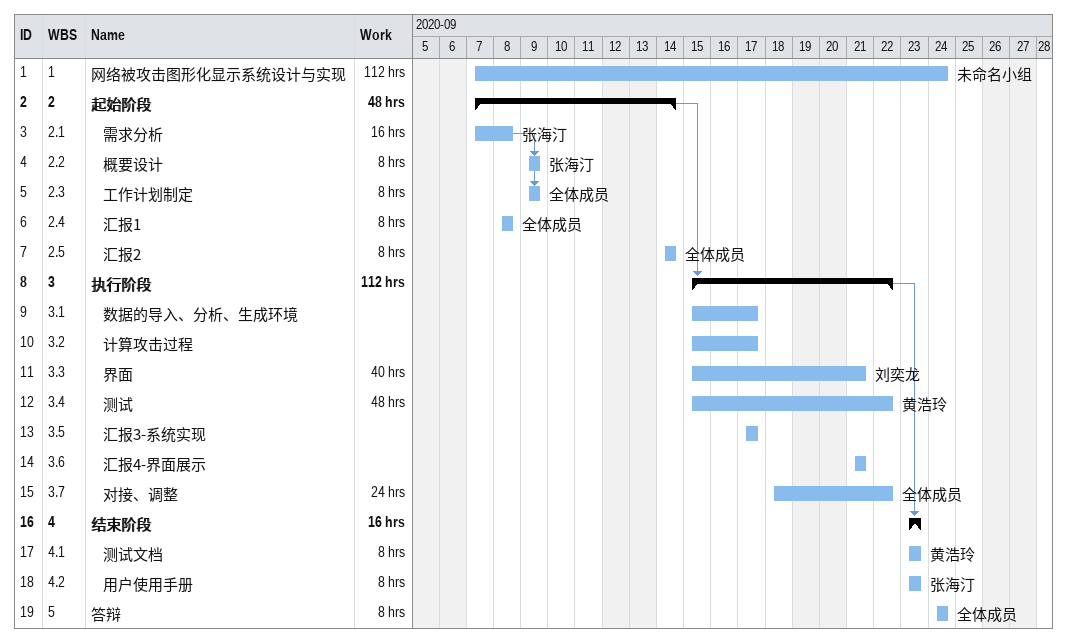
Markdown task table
| ID | WBS | Task | Start | Finish | Predecessors | Resources | Work (h) |
|---|---|---|---|---|---|---|---|
| 1 | 1 | 网络被攻击图形化显示系统设计与实现 | 2020-09-07 | 2020-09-24 |  | 未命名小组 | 112 |
| 2 | 2 | **起始阶段** | 2020-09-07 | 2020-09-14 |  |  | 48 |
| 3 | 2.1 | 需求分析 | 2020-09-07 | 2020-09-08 |  | 张海汀 | 16 |
| 4 | 2.2 | 概要设计 | 2020-09-09 | 2020-09-09 | 3 | 张海汀 | 8 |
| 5 | 2.3 | 工作计划制定 | 2020-09-09 | 2020-09-09 | 3 | 全体成员 | 8 |
| 6 | 2.4 | 汇报1 | 2020-09-08 | 2020-09-08 |  | 全体成员 | 8 |
| 7 | 2.5 | 汇报2 | 2020-09-14 | 2020-09-14 |  | 全体成员 | 8 |
| 8 | 3 | **执行阶段** | 2020-09-15 | 2020-09-22 | 2 |  | 112 |
| 9 | 3.1 | 数据的导入、分析、生成环境 | 2020-09-15 | 2020-09-17 |  |  |  |
| 10 | 3.2 | 计算攻击过程 | 2020-09-15 | 2020-09-17 |  |  |  |
| 11 | 3.3 | 界面 | 2020-09-15 | 2020-09-21 |  | 刘奕龙 | 40 |
| 12 | 3.4 | 测试 | 2020-09-15 | 2020-09-22 |  | 黄浩玲 | 48 |
| 13 | 3.5 | 汇报3-系统实现 | 2020-09-17 | 2020-09-17 |  |  |  |
| 14 | 3.6 | 汇报4-界面展示 | 2020-09-21 | 2020-09-21 |  |  |  |
| 15 | 3.7 | 对接、调整 | 2020-09-18 | 2020-09-22 |  | 全体成员 | 24 |
| 16 | 4 | **结束阶段** | 2020-09-23 | 2020-09-23 | 8 |  | 16 |
| 17 | 4.1 | 测试文档 | 2020-09-23 | 2020-09-23 |  | 黄浩玲 | 8 |
| 18 | 4.2 | 用户使用手册 | 2020-09-23 | 2020-09-23 |  | 张海汀 | 8 |
| 19 | 5 | 答辩 | 2020-09-24 | 2020-09-24 |  | 全体成员 | 8 |
